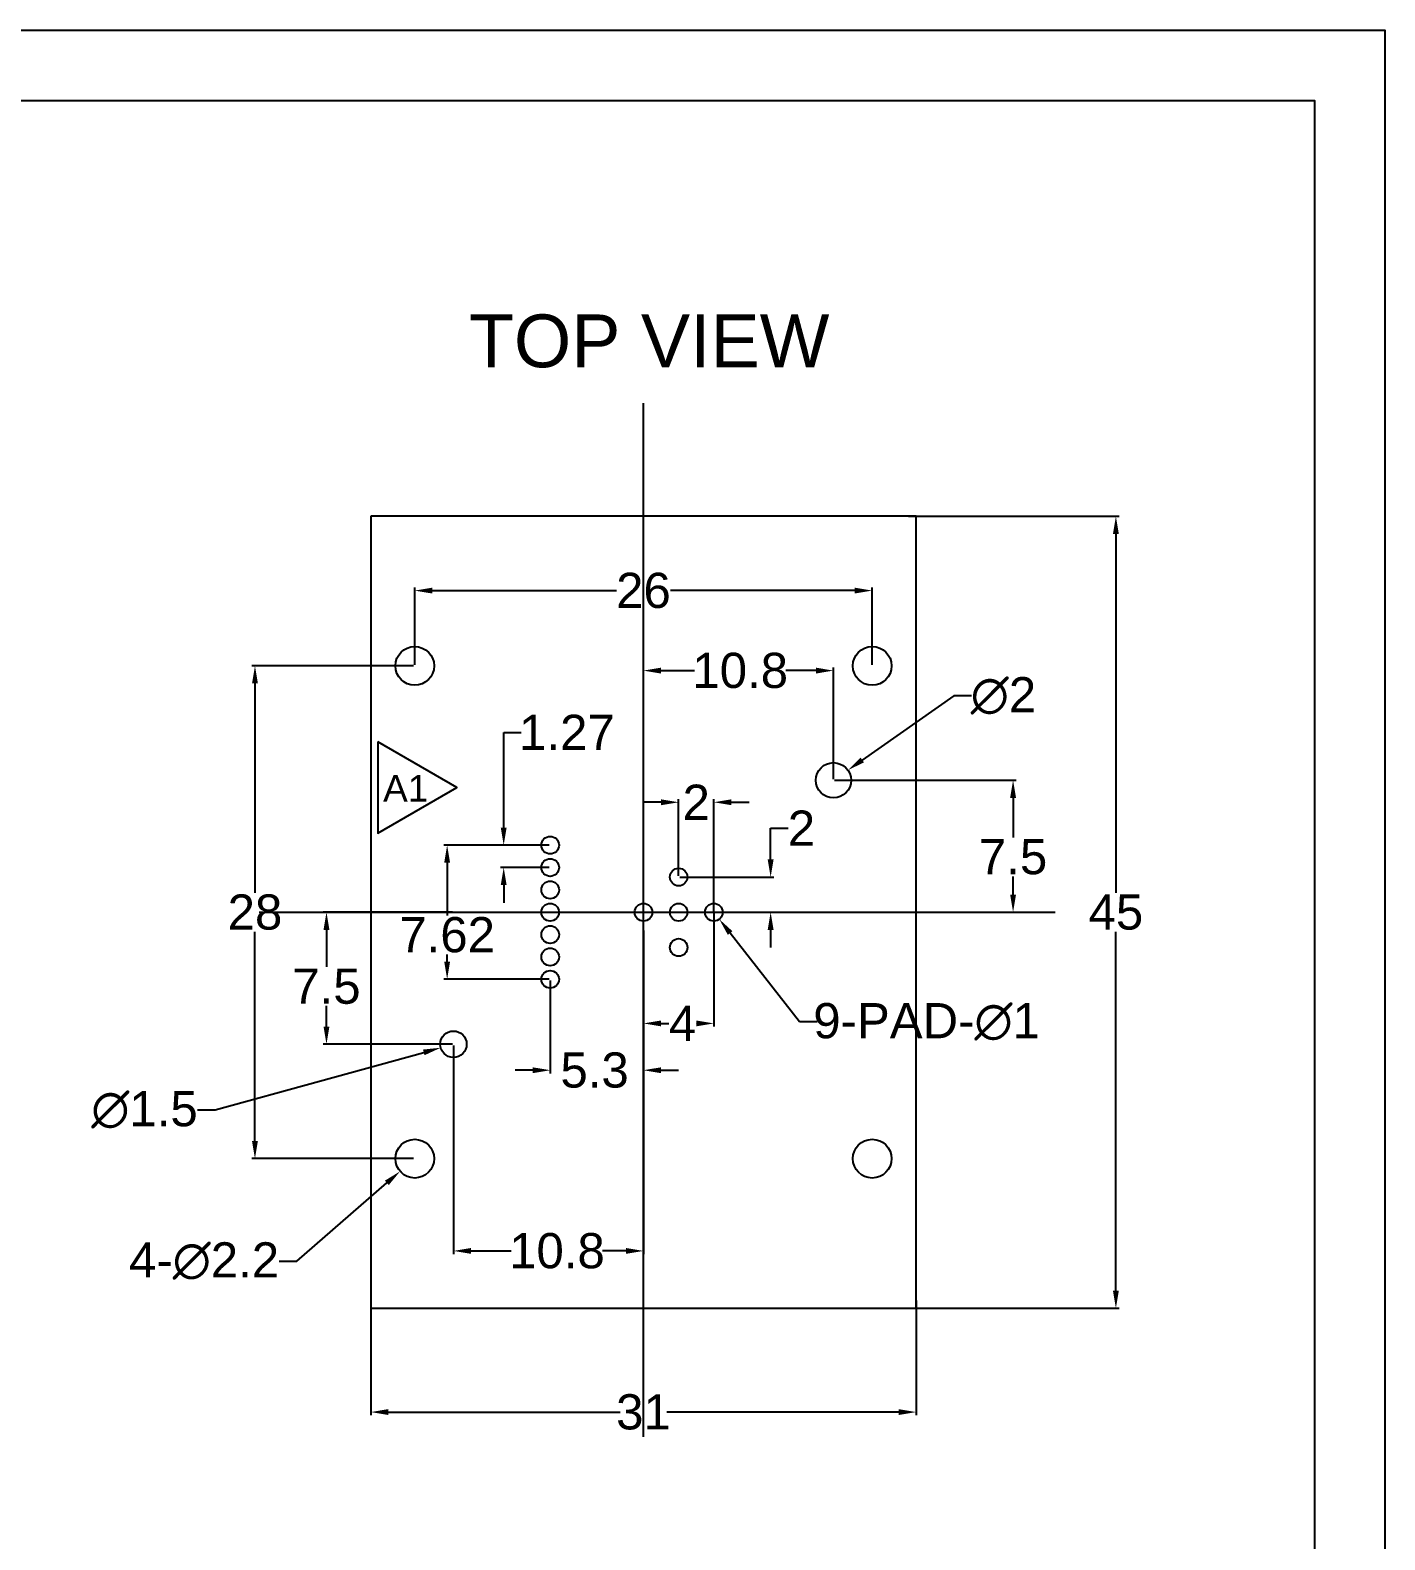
# Model space of a CAD drawing. Header units: inches. Extents: x 480 to 724, y 83 to 258.
# Drawn here: x 647.2 to 724.2, y 172 to 257.8 of the extents above; entities that cross this region are included whole.
import ezdxf

# ---------------------------------------------------------------- set-up
doc = ezdxf.new("R2010")
doc.units = ezdxf.units.IN
doc.header["$MEASUREMENT"] = 0
doc.layers.add('02___PRT_ALL_AXES', color=7, linetype='Continuous')
doc.styles.get("Standard").update_dxf_attribs({"font": 'arial.ttf'})
doc.dimstyles.get("Standard").update_dxf_attribs({"dimtxt": 2, "dimasz": 1, "dimexe": 0.18, "dimexo": 0.0625, "dimgap": 0.09, "dimtad": 0, "dimtih": 1, "dimtoh": 1, "dimdsep": 46, "dimtxsty": 'Standard', "dimcen": 0, "dimadec": 0, "dimazin": 0, "dimtfac": 1, "dimtofl": 0, "dimtmove": 0, "dimatfit": 3, "dimfxl": 1, "dimtolj": 1, "dimtzin": 0, "dimarcsym": 0})

# ---------------------------------------------------------------- blocks, each defined once
blk = doc.blocks.new('*D47')
at = {"color": 0, "lineweight": -2, "transparency": 16777216}
for p, q in [((697.166, 230.194), (709.136, 230.194)), ((708.956, 229.194), (708.956, 208.801)), ((708.956, 186.194), (708.956, 206.587)), ((697.166, 185.194), (709.136, 185.194))]:
    blk.add_line(p, q, dxfattribs=at)
at = {"color": 0, "transparency": 16777216}
for points in [[(708.789, 229.194), (709.122, 229.194), (708.956, 230.194)], [(708.789, 186.194), (709.122, 186.194), (708.956, 185.194)]]:
    blk.add_solid(points, dxfattribs=at)
at = {"layer": 'Defpoints', "color": 0, "transparency": 16777216}
for p in [(697.104, 230.194), (708.956, 230.194), (697.104, 185.194)]:
    blk.add_point(p, dxfattribs=at)
at = {"color": 0, "transparency": 16777216, "insert": (708.956, 207.694), "char_height": 2, "attachment_point": 5}
blk.add_mtext('\\A1;45', dxfattribs=at)
blk = doc.blocks.new('*D48')
at = {"color": 0, "lineweight": -2, "transparency": 16777216}
for p, q in [((666.604, 185.632), (666.604, 179.114)), ((697.604, 185.632), (697.604, 179.114)), ((667.604, 179.294), (680.775, 179.294)), ((696.604, 179.294), (683.433, 179.294))]:
    blk.add_line(p, q, dxfattribs=at)
at = {"color": 0, "transparency": 16777216}
for points in [[(667.604, 179.461), (667.604, 179.127), (666.604, 179.294)], [(696.604, 179.461), (696.604, 179.127), (697.604, 179.294)]]:
    blk.add_solid(points, dxfattribs=at)
at = {"layer": 'Defpoints', "color": 0, "transparency": 16777216}
for p in [(666.604, 185.694), (697.604, 185.694), (666.604, 179.294)]:
    blk.add_point(p, dxfattribs=at)
at = {"color": 0, "transparency": 16777216, "insert": (682.104, 179.294), "char_height": 2, "attachment_point": 5}
blk.add_mtext('\\A1;31', dxfattribs=at)
blk = doc.blocks.new('*D49')
at = {"color": 0, "lineweight": -2, "transparency": 16777216}
for p, q in [((669.041, 221.694), (659.843, 221.694)), ((660.023, 220.694), (660.023, 208.806)), ((660.023, 194.694), (660.023, 206.583)), ((669.041, 193.694), (659.843, 193.694))]:
    blk.add_line(p, q, dxfattribs=at)
at = {"color": 0, "transparency": 16777216}
for points in [[(659.856, 220.694), (660.189, 220.694), (660.023, 221.694)], [(659.856, 194.694), (660.189, 194.694), (660.023, 193.694)]]:
    blk.add_solid(points, dxfattribs=at)
at = {"layer": 'Defpoints', "color": 0, "transparency": 16777216}
for p in [(660.023, 221.694), (669.104, 221.694), (669.104, 193.694)]:
    blk.add_point(p, dxfattribs=at)
at = {"color": 0, "transparency": 16777216, "insert": (660.023, 207.694), "char_height": 2, "attachment_point": 5}
blk.add_mtext('\\A1;28', dxfattribs=at)
blk = doc.blocks.new('*D50')
at = {"color": 0, "lineweight": -2, "transparency": 16777216}
for p, q in [((669.104, 221.757), (669.104, 226.15)), ((670.104, 225.97), (680.565, 225.97)), ((694.104, 225.97), (683.643, 225.97)), ((695.104, 221.757), (695.104, 226.15))]:
    blk.add_line(p, q, dxfattribs=at)
at = {"color": 0, "transparency": 16777216}
for points in [[(670.104, 226.137), (670.104, 225.804), (669.104, 225.97)], [(694.104, 226.137), (694.104, 225.804), (695.104, 225.97)]]:
    blk.add_solid(points, dxfattribs=at)
at = {"layer": 'Defpoints', "color": 0, "transparency": 16777216}
for p in [(695.104, 225.97), (669.104, 221.694), (695.104, 221.694)]:
    blk.add_point(p, dxfattribs=at)
at = {"color": 0, "transparency": 16777216, "insert": (682.104, 225.97), "char_height": 2, "attachment_point": 5}
blk.add_mtext('\\A1;26', dxfattribs=at)
blk = doc.blocks.new('*D51')
at = {"color": 0, "lineweight": -2, "transparency": 16777216}
for p, q in [((692.966, 215.194), (703.293, 215.194)), ((703.113, 214.194), (703.113, 211.947)), ((703.113, 208.694), (703.113, 209.733)), ((692.966, 207.694), (703.293, 207.694))]:
    blk.add_line(p, q, dxfattribs=at)
at = {"color": 0, "transparency": 16777216}
for points in [[(702.946, 214.194), (703.279, 214.194), (703.113, 215.194)], [(702.946, 208.694), (703.279, 208.694), (703.113, 207.694)]]:
    blk.add_solid(points, dxfattribs=at)
at = {"layer": 'Defpoints', "color": 0, "transparency": 16777216}
for p in [(692.904, 215.194), (692.904, 207.694), (703.113, 207.694)]:
    blk.add_point(p, dxfattribs=at)
at = {"color": 0, "transparency": 16777216, "insert": (703.113, 210.84), "char_height": 2, "attachment_point": 5}
blk.add_mtext('\\A1;7.5', dxfattribs=at)
blk = doc.blocks.new('*D52')
at = {"color": 0, "lineweight": -2, "transparency": 16777216}
for p, q in [((682.104, 216.014), (682.104, 221.604)), ((683.104, 221.424), (685.009, 221.424)), ((691.904, 221.424), (690.2, 221.424)), ((692.904, 215.257), (692.904, 221.604))]:
    blk.add_line(p, q, dxfattribs=at)
at = {"color": 0, "transparency": 16777216}
for points in [[(683.104, 221.591), (683.104, 221.257), (682.104, 221.424)], [(691.904, 221.591), (691.904, 221.257), (692.904, 221.424)]]:
    blk.add_solid(points, dxfattribs=at)
at = {"layer": 'Defpoints', "color": 0, "transparency": 16777216}
for p in [(682.104, 221.424), (682.104, 215.952), (692.904, 215.194)]:
    blk.add_point(p, dxfattribs=at)
at = {"color": 0, "transparency": 16777216, "insert": (687.604, 221.424), "char_height": 2, "attachment_point": 5}
blk.add_mtext('\\A1;10.8', dxfattribs=at)
blk = doc.blocks.new('*D53')
at = {"color": 0, "lineweight": -2, "transparency": 16777216}
for p, q in [((671.241, 207.694), (663.907, 207.694)), ((664.087, 206.694), (664.087, 204.587)), ((664.087, 201.194), (664.087, 202.373)), ((671.241, 200.194), (663.907, 200.194))]:
    blk.add_line(p, q, dxfattribs=at)
at = {"color": 0, "transparency": 16777216}
for points in [[(663.921, 206.694), (664.254, 206.694), (664.087, 207.694)], [(663.921, 201.194), (664.254, 201.194), (664.087, 200.194)]]:
    blk.add_solid(points, dxfattribs=at)
at = {"layer": 'Defpoints', "color": 0, "transparency": 16777216}
for p in [(664.087, 207.694), (671.304, 207.694), (671.304, 200.194)]:
    blk.add_point(p, dxfattribs=at)
at = {"color": 0, "transparency": 16777216, "insert": (664.087, 203.48), "char_height": 2, "attachment_point": 5}
blk.add_mtext('\\A1;7.5', dxfattribs=at)
blk = doc.blocks.new('*D54')
at = {"color": 0, "lineweight": -2, "transparency": 16777216}
for p, q in [((671.304, 200.132), (671.304, 188.271)), ((682.104, 200.132), (682.104, 188.271)), ((672.304, 188.451), (674.593, 188.451)), ((681.104, 188.451), (679.783, 188.451))]:
    blk.add_line(p, q, dxfattribs=at)
at = {"color": 0, "transparency": 16777216}
for points in [[(672.304, 188.618), (672.304, 188.285), (671.304, 188.451)], [(681.104, 188.618), (681.104, 188.285), (682.104, 188.451)]]:
    blk.add_solid(points, dxfattribs=at)
at = {"layer": 'Defpoints', "color": 0, "transparency": 16777216}
for p in [(671.304, 200.194), (682.104, 200.194), (682.104, 188.451)]:
    blk.add_point(p, dxfattribs=at)
at = {"color": 0, "transparency": 16777216, "insert": (677.188, 188.451), "char_height": 2, "attachment_point": 5}
blk.add_mtext('\\A1;10.8', dxfattribs=at)
blk = doc.blocks.new('*D55')
at = {"color": 0, "lineweight": -2, "transparency": 16777216}
for p, q in [((657.752, 196.467), (669.617, 199.73)), ((656.752, 196.467), (657.752, 196.467))]:
    blk.add_line(p, q, dxfattribs=at)
at = {"color": 0, "transparency": 16777216}
blk.add_solid([(669.572, 199.891), (669.661, 199.57), (670.581, 199.996)], dxfattribs=at)
at = {"layer": 'Defpoints', "color": 0, "transparency": 16777216}
for p in [(670.581, 199.996), (672.027, 200.393)]:
    blk.add_point(p, dxfattribs=at)
at = {"color": 0, "transparency": 16777216, "insert": (653.746, 196.467), "char_height": 2, "attachment_point": 5}
blk.add_mtext('\\A1;∅1.5', dxfattribs=at)
blk = doc.blocks.new('*D56')
at = {"color": 0, "lineweight": -2, "transparency": 16777216}
for p, q in [((699.741, 219.99), (694.541, 216.343)), ((700.741, 219.99), (699.741, 219.99))]:
    blk.add_line(p, q, dxfattribs=at)
at = {"color": 0, "transparency": 16777216}
blk.add_solid([(694.446, 216.479), (694.637, 216.206), (693.723, 215.769)], dxfattribs=at)
at = {"layer": 'Defpoints', "color": 0, "transparency": 16777216}
for p in [(693.723, 215.769), (692.085, 214.62)]:
    blk.add_point(p, dxfattribs=at)
at = {"color": 0, "transparency": 16777216, "insert": (702.565, 219.99), "char_height": 2, "attachment_point": 5}
blk.add_mtext('\\A1;∅2', dxfattribs=at)
blk = doc.blocks.new('*D57')
at = {"color": 0, "lineweight": -2, "transparency": 16777216}
for p, q in [((662.399, 187.875), (667.518, 192.318)), ((661.399, 187.875), (662.399, 187.875))]:
    blk.add_line(p, q, dxfattribs=at)
at = {"color": 0, "transparency": 16777216}
blk.add_solid([(667.409, 192.444), (667.627, 192.192), (668.273, 192.973)], dxfattribs=at)
at = {"layer": 'Defpoints', "color": 0, "transparency": 16777216}
for p in [(669.935, 194.415), (668.273, 192.973)]:
    blk.add_point(p, dxfattribs=at)
at = {"color": 0, "transparency": 16777216, "insert": (657.13, 187.875), "char_height": 2, "attachment_point": 5}
blk.add_mtext('\\A1;4-∅2.2', dxfattribs=at)
blk = doc.blocks.new('*D91')
at = {"color": 0, "lineweight": -2, "transparency": 16777216}
for p, q in [((676.741, 211.504), (670.766, 211.504)), ((670.946, 210.504), (670.946, 207.517)), ((670.946, 204.884), (670.946, 205.295)), ((676.741, 203.884), (670.766, 203.884))]:
    blk.add_line(p, q, dxfattribs=at)
at = {"color": 0, "transparency": 16777216}
for points in [[(670.779, 210.504), (671.112, 210.504), (670.946, 211.504)], [(670.779, 204.884), (671.112, 204.884), (670.946, 203.884)]]:
    blk.add_solid(points, dxfattribs=at)
at = {"layer": 'Defpoints', "color": 0, "transparency": 16777216}
for p in [(676.804, 211.504), (670.946, 203.884), (676.804, 203.884)]:
    blk.add_point(p, dxfattribs=at)
at = {"color": 0, "transparency": 16777216, "insert": (670.946, 206.406), "char_height": 2, "attachment_point": 5}
blk.add_mtext('\\A1;7.62', dxfattribs=at)
blk = doc.blocks.new('*D92')
at = {"color": 0, "lineweight": -2, "transparency": 16777216}
for p, q in [((674.16, 212.504), (674.16, 217.916)), ((674.16, 217.916), (675.16, 217.916)), ((676.741, 211.504), (673.98, 211.504)), ((676.741, 210.234), (673.98, 210.234)), ((674.16, 209.234), (674.16, 208.234))]:
    blk.add_line(p, q, dxfattribs=at)
at = {"color": 0, "transparency": 16777216}
for points in [[(673.993, 212.504), (674.326, 212.504), (674.16, 211.504)], [(673.993, 209.234), (674.326, 209.234), (674.16, 210.234)]]:
    blk.add_solid(points, dxfattribs=at)
at = {"layer": 'Defpoints', "color": 0, "transparency": 16777216}
for p in [(674.16, 211.504), (676.804, 211.504), (676.804, 210.234)]:
    blk.add_point(p, dxfattribs=at)
at = {"color": 0, "transparency": 16777216, "insert": (677.753, 217.916), "char_height": 2, "attachment_point": 5}
blk.add_mtext('\\A1;1.27', dxfattribs=at)
blk = doc.blocks.new('*D93')
at = {"color": 0, "lineweight": -2, "transparency": 16777216}
for p, q in [((676.804, 203.822), (676.804, 198.538)), ((682.104, 203.822), (682.104, 198.538)), ((675.804, 198.718), (674.804, 198.718)), ((683.104, 198.718), (684.104, 198.718))]:
    blk.add_line(p, q, dxfattribs=at)
at = {"color": 0, "transparency": 16777216}
for points in [[(675.804, 198.884), (675.804, 198.551), (676.804, 198.718)], [(683.104, 198.884), (683.104, 198.551), (682.104, 198.718)]]:
    blk.add_solid(points, dxfattribs=at)
at = {"layer": 'Defpoints', "color": 0, "transparency": 16777216}
for p in [(676.804, 203.884), (682.104, 203.884), (682.104, 198.718)]:
    blk.add_point(p, dxfattribs=at)
at = {"color": 0, "transparency": 16777216, "insert": (679.327, 198.718), "char_height": 2, "attachment_point": 5}
blk.add_mtext('\\A1;5.3', dxfattribs=at)
blk = doc.blocks.new('*D94')
at = {"color": 0, "lineweight": -2, "transparency": 16777216}
for p, q in [((686.104, 207.632), (686.104, 201.197)), ((682.104, 206.661), (682.104, 201.197)), ((683.104, 201.377), (683.54, 201.377)), ((685.104, 201.377), (685.103, 201.377))]:
    blk.add_line(p, q, dxfattribs=at)
at = {"color": 0, "transparency": 16777216}
for points in [[(683.104, 201.544), (683.104, 201.21), (682.104, 201.377)], [(685.104, 201.544), (685.104, 201.21), (686.104, 201.377)]]:
    blk.add_solid(points, dxfattribs=at)
at = {"layer": 'Defpoints', "color": 0, "transparency": 16777216}
for p in [(686.104, 207.694), (682.104, 206.723), (682.104, 201.377)]:
    blk.add_point(p, dxfattribs=at)
at = {"color": 0, "transparency": 16777216, "insert": (684.322, 201.377), "char_height": 2, "attachment_point": 5}
blk.add_mtext('\\A1;4', dxfattribs=at)
blk = doc.blocks.new('*D95')
at = {"color": 0, "lineweight": -2, "transparency": 16777216}
for p, q in [((690.978, 201.468), (687.028, 206.513)), ((691.978, 201.468), (690.978, 201.468))]:
    blk.add_line(p, q, dxfattribs=at)
at = {"color": 0, "transparency": 16777216}
blk.add_solid([(687.16, 206.616), (686.897, 206.41), (686.412, 207.301)], dxfattribs=at)
at = {"layer": 'Defpoints', "color": 0, "transparency": 16777216}
for p in [(685.796, 208.088), (686.412, 207.301)]:
    blk.add_point(p, dxfattribs=at)
at = {"color": 0, "transparency": 16777216, "insert": (698.196, 201.468), "char_height": 2, "attachment_point": 5}
blk.add_mtext('\\A1;9-PAD-∅1', dxfattribs=at)
blk = doc.blocks.new('*D99')
at = {"color": 0, "lineweight": -2, "transparency": 16777216}
for p, q in [((689.333, 210.694), (689.333, 212.472)), ((689.333, 212.472), (690.333, 212.472)), ((684.166, 209.694), (689.513, 209.694)), ((686.166, 207.694), (689.513, 207.694)), ((689.333, 206.694), (689.333, 205.694))]:
    blk.add_line(p, q, dxfattribs=at)
at = {"color": 0, "transparency": 16777216}
for points in [[(689.166, 210.694), (689.499, 210.694), (689.333, 209.694)], [(689.166, 206.694), (689.499, 206.694), (689.333, 207.694)]]:
    blk.add_solid(points, dxfattribs=at)
at = {"layer": 'Defpoints', "color": 0, "transparency": 16777216}
for p in [(684.104, 209.694), (689.333, 209.694), (686.104, 207.694)]:
    blk.add_point(p, dxfattribs=at)
at = {"color": 0, "transparency": 16777216, "insert": (691.085, 212.472), "char_height": 2, "attachment_point": 5}
blk.add_mtext('\\A1;2', dxfattribs=at)
blk = doc.blocks.new('*D100')
at = {"color": 0, "lineweight": -2, "transparency": 16777216}
for p, q in [((683.104, 213.944), (682.104, 213.944)), ((684.104, 209.757), (684.104, 214.124)), ((686.104, 207.757), (686.104, 214.124)), ((687.104, 213.944), (688.104, 213.944))]:
    blk.add_line(p, q, dxfattribs=at)
at = {"color": 0, "transparency": 16777216}
for points in [[(683.104, 214.11), (683.104, 213.777), (684.104, 213.944)], [(687.104, 214.11), (687.104, 213.777), (686.104, 213.944)]]:
    blk.add_solid(points, dxfattribs=at)
at = {"layer": 'Defpoints', "color": 0, "transparency": 16777216}
for p in [(684.104, 213.944), (684.104, 209.694), (686.104, 207.694)]:
    blk.add_point(p, dxfattribs=at)
at = {"color": 0, "transparency": 16777216, "insert": (685.104, 213.944), "char_height": 2, "attachment_point": 5}
blk.add_mtext('\\A1;2', dxfattribs=at)

msp = doc.modelspace()

# ---------------------------------------------------------------- linework, layer by layer
at = {"color": 1, "linetype": 'Continuous'}
for p, q in [((682.104, 177.891), (682.104, 236.623)), ((660.269, 207.694), (705.499, 207.694))]:
    msp.add_line(p, q, dxfattribs=at)
at = {"color": 7, "linetype": 'Continuous'}
for p, q in [((666.604, 230.194), (666.604, 185.194)), ((697.604, 230.194), (666.604, 230.194)), ((697.604, 185.194), (697.604, 230.194)), ((666.604, 185.194), (697.604, 185.194))]:
    msp.add_line(p, q, dxfattribs=at)
for points in [[(724.241, 83.387), (480.45, 83.387), (480.45, 257.813), (724.241, 257.813)], [(720.241, 87.387), (484.45, 87.387), (484.45, 253.813), (720.241, 253.813)]]:
    msp.add_lwpolyline(points, close=True)
at = {"color": 1}
msp.add_lwpolyline([(667.006, 217.377), (667.006, 212.181), (671.506, 214.779)], close=True, dxfattribs=at)
at = {"layer": '02___PRT_ALL_AXES', "color": 7, "linetype": 'Continuous'}
for centre, radius in [((669.104, 221.694), 1.1), ((695.104, 221.694), 1.1), ((692.904, 215.194), 1), ((676.804, 211.504), 0.5), ((676.804, 210.234), 0.5), ((684.104, 209.694), 0.5), ((676.804, 208.964), 0.5), ((676.804, 207.694), 0.5), ((682.104, 207.694), 0.5), ((684.104, 207.694), 0.5), ((686.104, 207.694), 0.5), ((676.804, 206.424), 0.5), ((684.104, 205.694), 0.5), ((676.804, 205.154), 0.5), ((676.804, 203.884), 0.5), ((671.304, 200.194), 0.75), ((669.104, 193.694), 1.1), ((695.104, 193.694), 1.1)]:
    msp.add_circle(centre, radius, dxfattribs=at)

# ---------------------------------------------------------------- texts
at = {"insert": (672.181, 241.66), "char_height": 3, "width": 23.83279, "attachment_point": 1}
msp.add_mtext('TOP VIEW', dxfattribs=at)
at = {"color": 1, "insert": (667.309, 215.486), "char_height": 1.5, "attachment_point": 1}
msp.add_mtext_dynamic_manual_height_columns('A1', width=2.25, gutter_width=1, heights=[0], dxfattribs=at)

# ---------------------------------------------------------------- dimensions: what is measured, and where the dimension line sits
at = {"color": 3}
for base, p1, p2, picture, middle in [((708.956, 230.194), (697.104, 185.194), (697.104, 230.194), '*D47', (708.956, 207.694)), ((660.023, 221.694), (669.104, 193.694), (669.104, 221.694), '*D49', (660.023, 207.694))]:
    dim = msp.add_linear_dim(base=base, p1=p1, p2=p2, angle=90, dimstyle='Standard', dxfattribs=at)
    dim.commit()
    dim.dimension.update_dxf_attribs({"geometry": picture, "text_midpoint": middle})
for base, p1, p2, picture, middle in [((695.104, 225.97), (669.104, 221.694), (695.104, 221.694), '*D50', (682.104, 225.97)), ((666.604, 179.294), (697.604, 185.694), (666.604, 185.694), '*D48', (682.104, 179.294))]:
    dim = msp.add_linear_dim(base=base, p1=p1, p2=p2, dimstyle='Standard', dxfattribs=at)
    dim.commit()
    dim.dimension.update_dxf_attribs({"geometry": picture, "text_midpoint": middle})
for base, p1, p2, picture, middle in [((682.104, 221.424), (692.904, 215.194), (682.104, 215.952), '*D52', (687.604, 221.424)), ((684.104, 213.944), (686.104, 207.694), (684.104, 209.694), '*D100', (685.104, 213.944)), ((682.104, 201.377), (686.104, 207.694), (682.104, 206.723), '*D94', (684.322, 201.377)), ((682.104, 198.718), (676.804, 203.884), (682.104, 203.884), '*D93', (679.327, 198.718)), ((682.104, 188.451), (671.304, 200.194), (682.104, 200.194), '*D54', (677.188, 188.451))]:
    dim = msp.add_linear_dim(base=base, p1=p1, p2=p2, dimstyle='Standard', dxfattribs=at)
    dim.commit()
    dim.dimension.update_dxf_attribs({"geometry": picture, "text_midpoint": middle, "dimtype": 160})
for p1, p2, picture, middle in [((692.085, 214.62), (693.723, 215.769), '*D56', (702.565, 219.99)), ((672.027, 200.393), (670.581, 199.996), '*D55', (653.746, 196.467))]:
    dim = msp.add_diameter_dim_2p(p1=p1, p2=p2, dimstyle='Standard', dxfattribs=at)
    dim.commit()
    dim.dimension.update_dxf_attribs({"geometry": picture, "text_midpoint": middle, "dimtype": 163})
for base, p1, p2, picture, middle in [((674.16, 211.504), (676.804, 210.234), (676.804, 211.504), '*D92', (677.753, 217.916)), ((703.113, 207.694), (692.904, 215.194), (692.904, 207.694), '*D51', (703.113, 210.84)), ((689.333, 209.694), (686.104, 207.694), (684.104, 209.694), '*D99', (691.085, 212.472)), ((670.946, 203.884), (676.804, 211.504), (676.804, 203.884), '*D91', (670.946, 206.406)), ((664.087, 207.694), (671.304, 200.194), (671.304, 207.694), '*D53', (664.087, 203.48))]:
    dim = msp.add_linear_dim(base=base, p1=p1, p2=p2, angle=90, dimstyle='Standard', dxfattribs=at)
    dim.commit()
    dim.dimension.update_dxf_attribs({"geometry": picture, "text_midpoint": middle, "dimtype": 160})
for p1, p2, text, picture, middle in [((685.796, 208.088), (686.412, 207.301), '9-PAD-<>', '*D95', (698.196, 201.468)), ((669.935, 194.415), (668.273, 192.973), '4-<>', '*D57', (657.13, 187.875))]:
    dim = msp.add_diameter_dim_2p(p1=p1, p2=p2, text=text, dimstyle='Standard', dxfattribs=at)
    dim.commit()
    dim.dimension.update_dxf_attribs({"geometry": picture, "text_midpoint": middle, "dimtype": 163})

doc.saveas('drawing.dxf')
